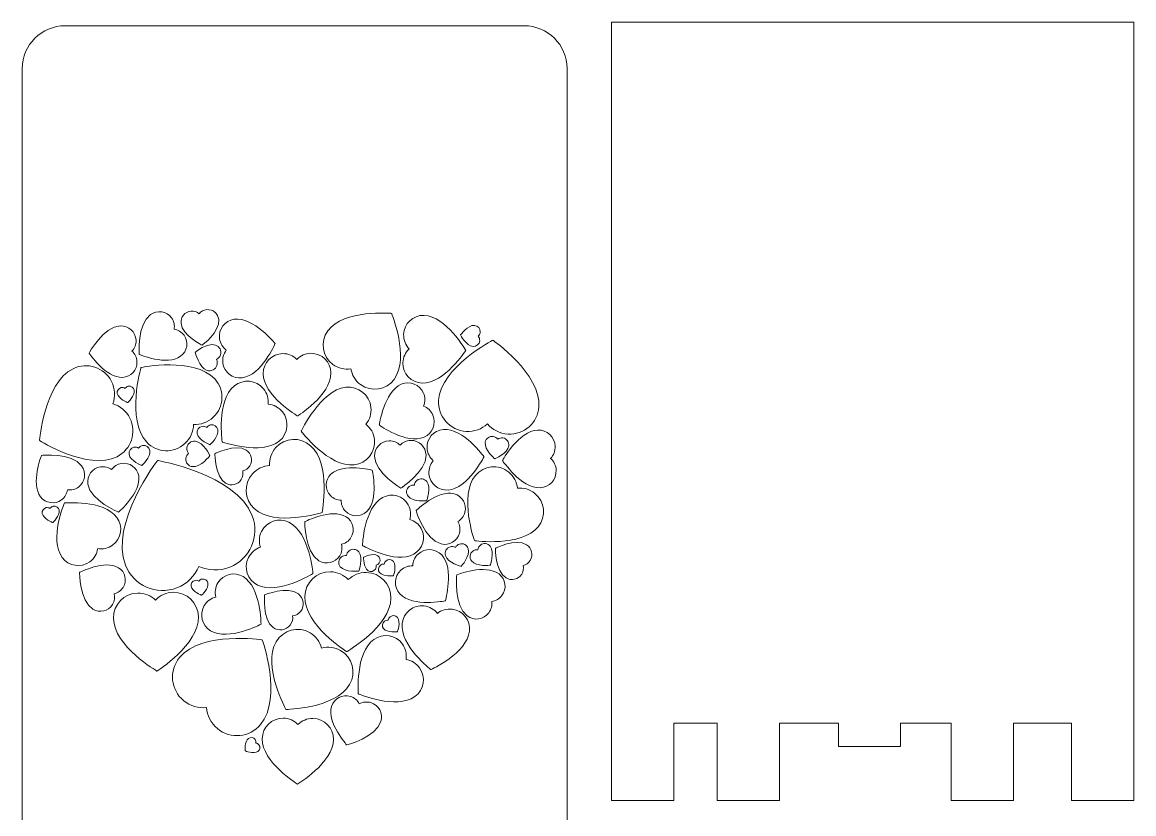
# Model space of a CAD drawing. Header units: millimetres. Extents: x -101 to 2080, y -114 to 2148.
# Drawn here: x -101 to 41.8, y 44.5 to 146.2 of the extents above; entities that cross this region are included whole.
import ezdxf

# ---------------------------------------------------------------- set-up
doc = ezdxf.new("R2010")
doc.units = ezdxf.units.MM
doc.header["$MEASUREMENT"] = 0
doc.layers.add('Layer 1', color=7, linetype='Continuous')

msp = doc.modelspace()

# ---------------------------------------------------------------- linework, layer by layer
at = {"layer": 'Layer 1', "color": 1, "lineweight": 9}
for points, knots in [([(-99.8172, -22.2312), (-100.5785, -21.2872), (-101.0355, -20.0888), (-101.0355, -18.7889), (-101.0355, -18.7889), (-101.0355, -18.7889), (-101.0355, 140.2109), (-101.0355, 140.2109), (-101.0355, 140.2109), (-101.0355, 143.236), (-98.5605, 145.711), (-95.5356, 145.711), (-95.5356, 145.711), (-95.5356, 145.711), (-36.5355, 145.711), (-36.5355, 145.711), (-36.5355, 145.711), (-33.5105, 145.711), (-31.0355, 143.236), (-31.0355, 140.2109), (-31.0355, 140.2109), (-31.0355, 140.2109), (-31.0355, -18.7889), (-31.0355, -18.7889), (-31.0355, -18.7889), (-31.0355, -20.2596), (-31.6206, -21.6002), (-32.5693, -22.5897)], [0, 0, 0, 0, 0.125, 0.125, 0.125, 0.125, 0.25, 0.25, 0.25, 0.25, 0.375, 0.375, 0.375, 0.375, 0.5, 0.5, 0.5, 0.5, 0.625, 0.625, 0.625, 0.625, 0.75, 0.75, 0.75, 0.75, 1, 1, 1, 1]), ([(-17.3212, 46.1619), (-17.3212, 46.1619), (-25.3213, 46.1619), (-25.3213, 46.1619), (-25.3213, 46.1619), (-25.3213, 46.1619), (-25.3213, 146.1619), (-25.3213, 146.1619), (-25.3213, 146.1619), (-25.3213, 146.1619), (41.7887, 146.1619), (41.7887, 146.1619), (41.7887, 146.1619), (41.7887, 146.1619), (41.7887, 46.1619), (41.7887, 46.1619), (41.7887, 46.1619), (41.7887, 46.1619), (33.7868, 46.1619), (33.7868, 46.1619)], [0, 0, 0, 0, 0.16666667, 0.16666667, 0.16666667, 0.16666667, 0.33333333, 0.33333333, 0.33333333, 0.33333333, 0.5, 0.5, 0.5, 0.5, 0.66666667, 0.66666667, 0.66666667, 0.66666667, 1, 1, 1, 1]), ([(-80.6793, 103.2492), (-79.8152, 103.8722), (-79.6195, 105.0781), (-80.2427, 105.9423), (-80.2427, 105.9423), (-80.5579, 106.3797), (-81.0222, 106.645), (-81.5162, 106.7206), (-81.5162, 106.7206), (-81.4317, 107.2131), (-81.5363, 107.7375), (-81.8517, 108.1747), (-81.8517, 108.1747), (-82.475, 109.0391), (-83.6807, 109.2348), (-84.5452, 108.6116), (-84.5452, 108.6116), (-86.3128, 107.3374), (-85.9957, 103.4917), (-85.9957, 103.4917), (-85.9957, 103.4917), (-85.9957, 103.4917), (-82.447, 101.9749), (-80.6793, 103.2492)], [0, 0, 0, 0, 0.14285714, 0.14285714, 0.14285714, 0.14285714, 0.28571429, 0.28571429, 0.28571429, 0.28571429, 0.42857143, 0.42857143, 0.42857143, 0.42857143, 0.57142857, 0.57142857, 0.57142857, 0.57142857, 0.71428571, 0.71428571, 0.71428571, 0.71428571, 1, 1, 1, 1]), ([(-75.7855, 107.9567), (-75.86, 108.7384), (-76.5548, 109.3111), (-77.336, 109.2357), (-77.336, 109.2357), (-77.7311, 109.1984), (-78.0729, 109.0013), (-78.3044, 108.7155), (-78.3044, 108.7155), (-78.5861, 108.953), (-78.9588, 109.081), (-79.3542, 109.0435), (-79.3542, 109.0435), (-80.1357, 108.9675), (-80.7088, 108.2733), (-80.6338, 107.4921), (-80.6338, 107.4921), (-80.4806, 105.8939), (-77.9165, 104.6657), (-77.9165, 104.6657), (-77.9165, 104.6657), (-77.9165, 104.6657), (-75.6324, 106.3593), (-75.7855, 107.9567)], [0, 0, 0, 0, 0.14285714, 0.14285714, 0.14285714, 0.14285714, 0.28571429, 0.28571429, 0.28571429, 0.28571429, 0.42857143, 0.42857143, 0.42857143, 0.42857143, 0.57142857, 0.57142857, 0.57142857, 0.57142857, 0.71428571, 0.71428571, 0.71428571, 0.71428571, 1, 1, 1, 1]), ([(-61.7819, 106.5043), (-62.7861, 105.1312), (-62.4875, 103.2034), (-61.114, 102.199), (-61.114, 102.199), (-60.4194, 101.6907), (-59.5827, 101.5172), (-58.7954, 101.646), (-58.7954, 101.646), (-58.6808, 100.8569), (-58.2627, 100.1114), (-57.5679, 99.6036), (-57.5679, 99.6036), (-56.1942, 98.5986), (-54.2661, 98.8976), (-53.2609, 100.2713), (-53.2609, 100.2713), (-51.2065, 103.0795), (-53.5885, 108.7631), (-53.5885, 108.7631), (-53.5885, 108.7631), (-53.5885, 108.7631), (-59.7273, 109.3128), (-61.7819, 106.5043)], [0, 0, 0, 0, 0.14285714, 0.14285714, 0.14285714, 0.14285714, 0.28571429, 0.28571429, 0.28571429, 0.28571429, 0.42857143, 0.42857143, 0.42857143, 0.42857143, 0.57142857, 0.57142857, 0.57142857, 0.57142857, 0.71428571, 0.71428571, 0.71428571, 0.71428571, 1, 1, 1, 1]), ([(-88.1334, 100.5407), (-87.0691, 100.5885), (-86.2445, 101.49), (-86.2927, 102.5545), (-86.2927, 102.5545), (-86.3167, 103.093), (-86.5599, 103.5695), (-86.9316, 103.9033), (-86.9316, 103.9033), (-86.5911, 104.2689), (-86.3913, 104.7651), (-86.4157, 105.3035), (-86.4157, 105.3035), (-86.4634, 106.3682), (-87.3649, 107.1924), (-88.4297, 107.1448), (-88.4297, 107.1448), (-90.6064, 107.0471), (-92.4482, 103.6561), (-92.4482, 103.6561), (-92.4482, 103.6561), (-92.4482, 103.6561), (-90.3102, 100.4431), (-88.1334, 100.5407)], [0, 0, 0, 0, 0.14285714, 0.14285714, 0.14285714, 0.14285714, 0.28571429, 0.28571429, 0.28571429, 0.28571429, 0.42857143, 0.42857143, 0.42857143, 0.42857143, 0.57142857, 0.57142857, 0.57142857, 0.57142857, 0.71428571, 0.71428571, 0.71428571, 0.71428571, 1, 1, 1, 1]), ([(-73.7894, 107.9945), (-75.0003, 107.8298), (-75.8486, 106.7148), (-75.6839, 105.5037), (-75.6839, 105.5037), (-75.6007, 104.8911), (-75.2737, 104.3719), (-74.8145, 104.029), (-74.8145, 104.029), (-75.1656, 103.576), (-75.3425, 102.9885), (-75.2592, 102.3759), (-75.2592, 102.3759), (-75.0944, 101.1646), (-73.9791, 100.3164), (-72.768, 100.4808), (-72.768, 100.4808), (-70.2915, 100.8177), (-68.5383, 104.8818), (-68.5383, 104.8818), (-68.5383, 104.8818), (-68.5383, 104.8818), (-71.3126, 108.3312), (-73.7894, 107.9945)], [0, 0, 0, 0, 0.14285714, 0.14285714, 0.14285714, 0.14285714, 0.28571429, 0.28571429, 0.28571429, 0.28571429, 0.42857143, 0.42857143, 0.42857143, 0.42857143, 0.57142857, 0.57142857, 0.57142857, 0.57142857, 0.71428571, 0.71428571, 0.71428571, 0.71428571, 1, 1, 1, 1]), ([(-49.4234, 108.5036), (-50.8252, 108.5406), (-51.9924, 107.4341), (-52.0293, 106.0318), (-52.0293, 106.0318), (-52.0481, 105.3225), (-51.7733, 104.6739), (-51.3169, 104.2007), (-51.3169, 104.2007), (-51.798, 103.7526), (-52.1074, 103.1195), (-52.126, 102.4103), (-52.126, 102.4103), (-52.1631, 101.0078), (-51.056, 99.8407), (-49.6537, 99.8036), (-49.6537, 99.8036), (-46.786, 99.7274), (-44.0496, 104.0075), (-44.0496, 104.0075), (-44.0496, 104.0075), (-44.0496, 104.0075), (-46.5555, 108.4276), (-49.4234, 108.5036)], [0, 0, 0, 0, 0.14285714, 0.14285714, 0.14285714, 0.14285714, 0.28571429, 0.28571429, 0.28571429, 0.28571429, 0.42857143, 0.42857143, 0.42857143, 0.42857143, 0.57142857, 0.57142857, 0.57142857, 0.57142857, 0.71428571, 0.71428571, 0.71428571, 0.71428571, 1, 1, 1, 1]), ([(-43.1042, 104.5049), (-42.6672, 104.4737), (-42.2878, 104.8031), (-42.2571, 105.24), (-42.2571, 105.24), (-42.2412, 105.4613), (-42.3181, 105.6674), (-42.4541, 105.8213), (-42.4541, 105.8213), (-42.2973, 105.9545), (-42.1925, 106.1478), (-42.1765, 106.3689), (-42.1765, 106.3689), (-42.1459, 106.806), (-42.4752, 107.1856), (-42.9124, 107.2165), (-42.9124, 107.2165), (-43.8062, 107.2799), (-44.7191, 105.982), (-44.7191, 105.982), (-44.7191, 105.982), (-44.7191, 105.982), (-43.9982, 104.5681), (-43.1042, 104.5049)], [0, 0, 0, 0, 0.14285714, 0.14285714, 0.14285714, 0.14285714, 0.28571429, 0.28571429, 0.28571429, 0.28571429, 0.42857143, 0.42857143, 0.42857143, 0.42857143, 0.57142857, 0.57142857, 0.57142857, 0.57142857, 0.71428571, 0.71428571, 0.71428571, 0.71428571, 1, 1, 1, 1]), ([(-77.2852, 101.44), (-76.7611, 101.2656), (-76.1946, 101.5486), (-76.0201, 102.0729), (-76.0201, 102.0729), (-75.9318, 102.3382), (-75.961, 102.6142), (-76.0787, 102.8446), (-76.0787, 102.8446), (-75.8457, 102.9581), (-75.6572, 103.1616), (-75.5688, 103.4265), (-75.5688, 103.4265), (-75.3942, 103.9509), (-75.6777, 104.5177), (-76.2019, 104.6923), (-76.2019, 104.6923), (-77.274, 105.0497), (-78.7955, 103.75), (-78.7955, 103.75), (-78.7955, 103.75), (-78.7955, 103.75), (-78.3573, 101.7969), (-77.2852, 101.44)], [0, 0, 0, 0, 0.14285714, 0.14285714, 0.14285714, 0.14285714, 0.28571429, 0.28571429, 0.28571429, 0.28571429, 0.42857143, 0.42857143, 0.42857143, 0.42857143, 0.57142857, 0.57142857, 0.57142857, 0.57142857, 0.71428571, 0.71428571, 0.71428571, 0.71428571, 1, 1, 1, 1]), ([(-47.5291, 97.6007), (-47.6628, 95.5247), (-46.0879, 93.7329), (-44.0115, 93.5997), (-44.0115, 93.5997), (-42.9609, 93.5318), (-41.9845, 93.9027), (-41.2575, 94.5532), (-41.2575, 94.5532), (-40.6201, 93.8145), (-39.6993, 93.3212), (-38.6491, 93.2539), (-38.6491, 93.2539), (-36.5722, 93.1203), (-34.7807, 94.6951), (-34.6471, 96.7719), (-34.6471, 96.7719), (-34.3738, 101.0179), (-40.5644, 105.3136), (-40.5644, 105.3136), (-40.5644, 105.3136), (-40.5644, 105.3136), (-47.2561, 101.8472), (-47.5291, 97.6007)], [0, 0, 0, 0, 0.14285714, 0.14285714, 0.14285714, 0.14285714, 0.28571429, 0.28571429, 0.28571429, 0.28571429, 0.42857143, 0.42857143, 0.42857143, 0.42857143, 0.57142857, 0.57142857, 0.57142857, 0.57142857, 0.71428571, 0.71428571, 0.71428571, 0.71428571, 1, 1, 1, 1]), ([(-85.0458, 92.2265), (-83.7399, 90.8159), (-81.5376, 90.7308), (-80.1264, 92.0372), (-80.1264, 92.0372), (-79.4122, 92.6974), (-79.0394, 93.5881), (-79.012, 94.4886), (-79.012, 94.4886), (-78.112, 94.4453), (-77.1948, 94.7485), (-76.4813, 95.4091), (-76.4813, 95.4091), (-75.0699, 96.7151), (-74.9852, 98.918), (-76.2914, 100.3294), (-76.2914, 100.3294), (-78.9615, 103.2149), (-85.7794, 101.802), (-85.7794, 101.802), (-85.7794, 101.802), (-85.7794, 101.802), (-87.7164, 95.113), (-85.0458, 92.2265)], [0, 0, 0, 0, 0.14285714, 0.14285714, 0.14285714, 0.14285714, 0.28571429, 0.28571429, 0.28571429, 0.28571429, 0.42857143, 0.42857143, 0.42857143, 0.42857143, 0.57142857, 0.57142857, 0.57142857, 0.57142857, 0.71428571, 0.71428571, 0.71428571, 0.71428571, 1, 1, 1, 1]), ([(-61.3704, 101.1172), (-61.3861, 102.5196), (-62.5353, 103.6444), (-63.938, 103.6288), (-63.938, 103.6288), (-64.6477, 103.621), (-65.2856, 103.3223), (-65.7414, 102.8483), (-65.7414, 102.8483), (-66.2069, 103.3124), (-66.8511, 103.5979), (-67.5607, 103.5899), (-67.5607, 103.5899), (-68.9636, 103.5746), (-70.0884, 102.4248), (-70.0731, 101.0217), (-70.0731, 101.0217), (-70.042, 98.1534), (-65.6623, 95.5791), (-65.6623, 95.5791), (-65.6623, 95.5791), (-65.6623, 95.5791), (-61.3391, 98.2484), (-61.3704, 101.1172)], [0, 0, 0, 0, 0.14285714, 0.14285714, 0.14285714, 0.14285714, 0.28571429, 0.28571429, 0.28571429, 0.28571429, 0.42857143, 0.42857143, 0.42857143, 0.42857143, 0.57142857, 0.57142857, 0.57142857, 0.57142857, 0.71428571, 0.71428571, 0.71428571, 0.71428571, 1, 1, 1, 1]), ([(-88.8574, 90.3492), (-87.0355, 91.2604), (-86.297, 93.476), (-87.2083, 95.298), (-87.2083, 95.298), (-87.6692, 96.2196), (-88.4647, 96.8625), (-89.3733, 97.1565), (-89.3733, 97.1565), (-89.0634, 98.0599), (-89.1005, 99.0817), (-89.5617, 100.0033), (-89.5617, 100.0033), (-90.4725, 101.8254), (-92.6883, 102.5638), (-94.5107, 101.6524), (-94.5107, 101.6524), (-98.2362, 99.7894), (-98.8153, 92.4347), (-98.8153, 92.4347), (-98.8153, 92.4347), (-98.8153, 92.4347), (-92.5832, 88.4857), (-88.8574, 90.3492)], [0, 0, 0, 0, 0.14285714, 0.14285714, 0.14285714, 0.14285714, 0.28571429, 0.28571429, 0.28571429, 0.28571429, 0.42857143, 0.42857143, 0.42857143, 0.42857143, 0.57142857, 0.57142857, 0.57142857, 0.57142857, 0.71428571, 0.71428571, 0.71428571, 0.71428571, 1, 1, 1, 1]), ([(-67.9889, 92.3645), (-66.8484, 93.2966), (-66.6794, 94.9772), (-67.6118, 96.1177), (-67.6118, 96.1177), (-68.0832, 96.6949), (-68.7465, 97.0221), (-69.4343, 97.0853), (-69.4343, 97.0853), (-69.3589, 97.7718), (-69.5472, 98.4872), (-70.0189, 99.0639), (-70.0189, 99.0639), (-70.9513, 100.2048), (-72.6318, 100.3738), (-73.7728, 99.4416), (-73.7728, 99.4416), (-76.1055, 97.5353), (-75.3461, 92.2545), (-75.3461, 92.2545), (-75.3461, 92.2545), (-75.3461, 92.2545), (-70.3219, 90.458), (-67.9889, 92.3645)], [0, 0, 0, 0, 0.14285714, 0.14285714, 0.14285714, 0.14285714, 0.28571429, 0.28571429, 0.28571429, 0.28571429, 0.42857143, 0.42857143, 0.42857143, 0.42857143, 0.57142857, 0.57142857, 0.57142857, 0.57142857, 0.71428571, 0.71428571, 0.71428571, 0.71428571, 1, 1, 1, 1]), ([(-49.3996, 92.8582), (-48.304, 93.33), (-47.7979, 94.6011), (-48.2701, 95.6971), (-48.2701, 95.6971), (-48.5088, 96.2517), (-48.9519, 96.6541), (-49.4737, 96.8564), (-49.4737, 96.8564), (-49.2621, 97.3744), (-49.2494, 97.9733), (-49.4882, 98.5275), (-49.4882, 98.5275), (-49.96, 99.6238), (-51.2312, 100.1296), (-52.3275, 99.658), (-52.3275, 99.658), (-54.5683, 98.693), (-55.1538, 94.4116), (-55.1538, 94.4116), (-55.1538, 94.4116), (-55.1538, 94.4116), (-51.6412, 91.8933), (-49.3996, 92.8582)], [0, 0, 0, 0, 0.14285714, 0.14285714, 0.14285714, 0.14285714, 0.28571429, 0.28571429, 0.28571429, 0.28571429, 0.42857143, 0.42857143, 0.42857143, 0.42857143, 0.57142857, 0.57142857, 0.57142857, 0.57142857, 0.71428571, 0.71428571, 0.71428571, 0.71428571, 1, 1, 1, 1]), ([(-86.6605, 98.8802), (-86.7269, 99.2288), (-87.0635, 99.4576), (-87.4124, 99.391), (-87.4124, 99.391), (-87.5888, 99.3574), (-87.7343, 99.2545), (-87.8266, 99.1162), (-87.8266, 99.1162), (-87.9633, 99.2112), (-88.1366, 99.2532), (-88.3129, 99.2197), (-88.3129, 99.2197), (-88.6617, 99.153), (-88.8907, 98.8163), (-88.8242, 98.4675), (-88.8242, 98.4675), (-88.6883, 97.7543), (-87.4822, 97.3088), (-87.4822, 97.3088), (-87.4822, 97.3088), (-87.4822, 97.3088), (-86.5244, 98.167), (-86.6605, 98.8802)], [0, 0, 0, 0, 0.14285714, 0.14285714, 0.14285714, 0.14285714, 0.28571429, 0.28571429, 0.28571429, 0.28571429, 0.42857143, 0.42857143, 0.42857143, 0.42857143, 0.57142857, 0.57142857, 0.57142857, 0.57142857, 0.71428571, 0.71428571, 0.71428571, 0.71428571, 1, 1, 1, 1]), ([(-58.3652, 89.3142), (-56.7617, 89.4885), (-55.603, 90.9297), (-55.7772, 92.5333), (-55.7772, 92.5333), (-55.8653, 93.3445), (-56.2785, 94.041), (-56.8719, 94.5094), (-56.8719, 94.5094), (-56.3928, 95.0947), (-56.1381, 95.8636), (-56.227, 96.6748), (-56.227, 96.6748), (-56.4009, 98.2784), (-57.8427, 99.4379), (-59.4461, 99.2632), (-59.4461, 99.2632), (-62.7257, 98.9073), (-65.1829, 93.6075), (-65.1829, 93.6075), (-65.1829, 93.6075), (-65.1829, 93.6075), (-61.6449, 88.9583), (-58.3652, 89.3142)], [0, 0, 0, 0, 0.14285714, 0.14285714, 0.14285714, 0.14285714, 0.28571429, 0.28571429, 0.28571429, 0.28571429, 0.42857143, 0.42857143, 0.42857143, 0.42857143, 0.57142857, 0.57142857, 0.57142857, 0.57142857, 0.71428571, 0.71428571, 0.71428571, 0.71428571, 1, 1, 1, 1]), ([(-75.9019, 93.8231), (-75.9834, 94.2518), (-76.3977, 94.5334), (-76.8265, 94.4514), (-76.8265, 94.4514), (-77.0435, 94.4102), (-77.2226, 94.2835), (-77.3361, 94.1133), (-77.3361, 94.1133), (-77.5043, 94.2301), (-77.7174, 94.282), (-77.9344, 94.2408), (-77.9344, 94.2408), (-78.3633, 94.1586), (-78.645, 93.7446), (-78.563, 93.3155), (-78.563, 93.3155), (-78.396, 92.4384), (-76.9126, 91.8901), (-76.9126, 91.8901), (-76.9126, 91.8901), (-76.9126, 91.8901), (-75.7346, 92.9458), (-75.9019, 93.8231)], [0, 0, 0, 0, 0.14285714, 0.14285714, 0.14285714, 0.14285714, 0.28571429, 0.28571429, 0.28571429, 0.28571429, 0.42857143, 0.42857143, 0.42857143, 0.42857143, 0.57142857, 0.57142857, 0.57142857, 0.57142857, 0.71428571, 0.71428571, 0.71428571, 0.71428571, 1, 1, 1, 1]), ([(-63.9855, 91.7601), (-65.288, 92.9248), (-67.2879, 92.8132), (-68.4529, 91.5103), (-68.4529, 91.5103), (-69.0425, 90.8516), (-69.3036, 90.0139), (-69.2512, 89.1968), (-69.2512, 89.1968), (-70.0693, 89.1591), (-70.8732, 88.8059), (-71.4622, 88.1474), (-71.4622, 88.1474), (-72.6275, 86.8446), (-72.5155, 84.8441), (-71.2128, 83.6791), (-71.2128, 83.6791), (-68.5498, 81.2967), (-62.5017, 83.1593), (-62.5017, 83.1593), (-62.5017, 83.1593), (-62.5017, 83.1593), (-61.3218, 89.3772), (-63.9855, 91.7601)], [0, 0, 0, 0, 0.14285714, 0.14285714, 0.14285714, 0.14285714, 0.28571429, 0.28571429, 0.28571429, 0.28571429, 0.42857143, 0.42857143, 0.42857143, 0.42857143, 0.57142857, 0.57142857, 0.57142857, 0.57142857, 0.71428571, 0.71428571, 0.71428571, 0.71428571, 1, 1, 1, 1]), ([(-46.9145, 93.8482), (-48.1698, 93.7533), (-49.1108, 92.6588), (-49.016, 91.403), (-49.016, 91.403), (-48.9683, 90.7678), (-48.6639, 90.214), (-48.2134, 89.8331), (-48.2134, 89.8331), (-48.6022, 89.3892), (-48.8202, 88.7956), (-48.7724, 88.1607), (-48.7724, 88.1607), (-48.6778, 86.9048), (-47.5832, 85.9638), (-46.3274, 86.0584), (-46.3274, 86.0584), (-43.7601, 86.2518), (-41.7067, 90.3227), (-41.7067, 90.3227), (-41.7067, 90.3227), (-41.7067, 90.3227), (-44.3467, 94.041), (-46.9145, 93.8482)], [0, 0, 0, 0, 0.14285714, 0.14285714, 0.14285714, 0.14285714, 0.28571429, 0.28571429, 0.28571429, 0.28571429, 0.42857143, 0.42857143, 0.42857143, 0.42857143, 0.57142857, 0.57142857, 0.57142857, 0.57142857, 0.71428571, 0.71428571, 0.71428571, 0.71428571, 1, 1, 1, 1]), ([(-38.5194, 91.7403), (-38.444, 92.2264), (-38.7774, 92.681), (-39.2631, 92.7559), (-39.2631, 92.7559), (-39.5085, 92.7943), (-39.7469, 92.7275), (-39.9312, 92.5898), (-39.9312, 92.5898), (-40.0656, 92.7771), (-40.2719, 92.9123), (-40.5179, 92.9506), (-40.5179, 92.9506), (-41.0039, 93.0251), (-41.459, 92.6921), (-41.5341, 92.2063), (-41.5341, 92.2063), (-41.6878, 91.2126), (-40.3207, 90.0717), (-40.3207, 90.0717), (-40.3207, 90.0717), (-40.3207, 90.0717), (-38.6731, 90.7471), (-38.5194, 91.7403)], [0, 0, 0, 0, 0.14285714, 0.14285714, 0.14285714, 0.14285714, 0.28571429, 0.28571429, 0.28571429, 0.28571429, 0.42857143, 0.42857143, 0.42857143, 0.42857143, 0.57142857, 0.57142857, 0.57142857, 0.57142857, 0.71428571, 0.71428571, 0.71428571, 0.71428571, 1, 1, 1, 1]), ([(-34.4959, 86.3528), (-33.3021, 86.4027), (-32.3742, 87.4114), (-32.4247, 88.6057), (-32.4247, 88.6057), (-32.4495, 89.2097), (-32.7206, 89.7452), (-33.1363, 90.1207), (-33.1363, 90.1207), (-32.7533, 90.5299), (-32.5272, 91.0856), (-32.5531, 91.6899), (-32.5531, 91.6899), (-32.6026, 92.8842), (-33.6114, 93.8122), (-34.8059, 93.7623), (-34.8059, 93.7623), (-37.2478, 93.6602), (-39.3256, 89.8625), (-39.3256, 89.8625), (-39.3256, 89.8625), (-39.3256, 89.8625), (-36.9386, 86.2509), (-34.4959, 86.3528)], [0, 0, 0, 0, 0.14285714, 0.14285714, 0.14285714, 0.14285714, 0.28571429, 0.28571429, 0.28571429, 0.28571429, 0.42857143, 0.42857143, 0.42857143, 0.42857143, 0.57142857, 0.57142857, 0.57142857, 0.57142857, 0.71428571, 0.71428571, 0.71428571, 0.71428571, 1, 1, 1, 1]), ([(-84.6487, 91.1546), (-84.7304, 91.5833), (-85.1445, 91.8649), (-85.5735, 91.7829), (-85.5735, 91.7829), (-85.7904, 91.7417), (-85.9695, 91.615), (-86.0832, 91.4449), (-86.0832, 91.4449), (-86.2512, 91.5618), (-86.4643, 91.6135), (-86.6813, 91.5723), (-86.6813, 91.5723), (-87.1104, 91.4903), (-87.3918, 91.0761), (-87.3099, 90.647), (-87.3099, 90.647), (-87.1428, 89.7699), (-85.6595, 89.2217), (-85.6595, 89.2217), (-85.6595, 89.2217), (-85.6595, 89.2217), (-84.4814, 90.2773), (-84.6487, 91.1546)], [0, 0, 0, 0, 0.14285714, 0.14285714, 0.14285714, 0.14285714, 0.28571429, 0.28571429, 0.28571429, 0.28571429, 0.42857143, 0.42857143, 0.42857143, 0.42857143, 0.57142857, 0.57142857, 0.57142857, 0.57142857, 0.71428571, 0.71428571, 0.71428571, 0.71428571, 1, 1, 1, 1]), ([(-78.8147, 92.3471), (-79.3434, 92.4028), (-79.817, 92.019), (-79.8723, 91.4901), (-79.8723, 91.4901), (-79.9005, 91.2225), (-79.8158, 90.9691), (-79.6572, 90.7771), (-79.6572, 90.7771), (-79.8527, 90.6218), (-79.9877, 90.3917), (-80.0159, 90.1243), (-80.0159, 90.1243), (-80.071, 89.5954), (-79.6874, 89.1215), (-79.1582, 89.0662), (-79.1582, 89.0662), (-78.0768, 88.9527), (-76.9166, 90.4896), (-76.9166, 90.4896), (-76.9166, 90.4896), (-76.9166, 90.4896), (-77.7332, 92.2338), (-78.8147, 92.3471)], [0, 0, 0, 0, 0.14285714, 0.14285714, 0.14285714, 0.14285714, 0.28571429, 0.28571429, 0.28571429, 0.28571429, 0.42857143, 0.42857143, 0.42857143, 0.42857143, 0.57142857, 0.57142857, 0.57142857, 0.57142857, 0.71428571, 0.71428571, 0.71428571, 0.71428571, 1, 1, 1, 1]), ([(-74.8997, 86.9349), (-74.2129, 86.51), (-73.3114, 86.7225), (-72.8867, 87.4098), (-72.8867, 87.4098), (-72.6717, 87.7573), (-72.6205, 88.1593), (-72.7108, 88.5273), (-72.7108, 88.5273), (-72.3411, 88.6108), (-72.0038, 88.8361), (-71.7894, 89.1836), (-71.7894, 89.1836), (-71.3643, 89.8708), (-71.5769, 90.7721), (-72.2639, 91.1974), (-72.2639, 91.1974), (-73.6687, 92.0658), (-76.2706, 90.7292), (-76.2706, 90.7292), (-76.2706, 90.7292), (-76.2706, 90.7292), (-76.3046, 87.8039), (-74.8997, 86.9349)], [0, 0, 0, 0, 0.14285714, 0.14285714, 0.14285714, 0.14285714, 0.28571429, 0.28571429, 0.28571429, 0.28571429, 0.42857143, 0.42857143, 0.42857143, 0.42857143, 0.57142857, 0.57142857, 0.57142857, 0.57142857, 0.71428571, 0.71428571, 0.71428571, 0.71428571, 1, 1, 1, 1]), ([(-49.1534, 90.5512), (-49.1746, 91.6164), (-50.0555, 92.4628), (-51.1211, 92.4412), (-51.1211, 92.4412), (-51.6599, 92.4308), (-52.1421, 92.1993), (-52.485, 91.8359), (-52.485, 91.8359), (-52.8421, 92.1854), (-53.3333, 92.3975), (-53.8722, 92.3866), (-53.8722, 92.3866), (-54.9377, 92.3652), (-55.7839, 91.4844), (-55.7628, 90.4187), (-55.7628, 90.4187), (-55.7191, 88.2404), (-52.3748, 86.3151), (-52.3748, 86.3151), (-52.3748, 86.3151), (-52.3748, 86.3151), (-49.1099, 88.3726), (-49.1534, 90.5512)], [0, 0, 0, 0, 0.14285714, 0.14285714, 0.14285714, 0.14285714, 0.28571429, 0.28571429, 0.28571429, 0.28571429, 0.42857143, 0.42857143, 0.42857143, 0.42857143, 0.57142857, 0.57142857, 0.57142857, 0.57142857, 0.71428571, 0.71428571, 0.71428571, 0.71428571, 1, 1, 1, 1]), ([(-98.68, 85.1915), (-98.0392, 84.3403), (-96.8294, 84.1697), (-95.9784, 84.8108), (-95.9784, 84.8108), (-95.5475, 85.1348), (-95.2921, 85.6047), (-95.2267, 86.0999), (-95.2267, 86.0999), (-94.7325, 86.0259), (-94.2104, 86.1413), (-93.7797, 86.4656), (-93.7797, 86.4656), (-92.9283, 87.1067), (-92.7579, 88.3164), (-93.3988, 89.1676), (-93.3988, 89.1676), (-94.7095, 90.9083), (-98.5477, 90.5118), (-98.5477, 90.5118), (-98.5477, 90.5118), (-98.5477, 90.5118), (-99.9906, 86.9322), (-98.68, 85.1915)], [0, 0, 0, 0, 0.14285714, 0.14285714, 0.14285714, 0.14285714, 0.28571429, 0.28571429, 0.28571429, 0.28571429, 0.42857143, 0.42857143, 0.42857143, 0.42857143, 0.57142857, 0.57142857, 0.57142857, 0.57142857, 0.71428571, 0.71428571, 0.71428571, 0.71428571, 1, 1, 1, 1]), ([(-86.0705, 87.8817), (-86.2402, 88.9334), (-87.2309, 89.6486), (-88.2826, 89.4786), (-88.2826, 89.4786), (-88.8148, 89.3927), (-89.2601, 89.0965), (-89.549, 88.6886), (-89.549, 88.6886), (-89.9514, 88.9849), (-90.4672, 89.1263), (-90.9993, 89.0402), (-90.9993, 89.0402), (-92.0515, 88.8704), (-92.7663, 87.8798), (-92.5966, 86.8278), (-92.5966, 86.8278), (-92.2493, 84.6767), (-88.669, 83.2373), (-88.669, 83.2373), (-88.669, 83.2373), (-88.669, 83.2373), (-85.7232, 85.7304), (-86.0705, 87.8817)], [0, 0, 0, 0, 0.14285714, 0.14285714, 0.14285714, 0.14285714, 0.28571429, 0.28571429, 0.28571429, 0.28571429, 0.42857143, 0.42857143, 0.42857143, 0.42857143, 0.57142857, 0.57142857, 0.57142857, 0.57142857, 0.71428571, 0.71428571, 0.71428571, 0.71428571, 1, 1, 1, 1]), ([(-87.7706, 76.397), (-86.7431, 73.7725), (-83.7833, 72.4773), (-81.1579, 73.5049), (-81.1579, 73.5049), (-79.8298, 74.024), (-78.8443, 75.0397), (-78.325, 76.2543), (-78.325, 76.2543), (-77.1195, 75.7131), (-75.7056, 75.6361), (-74.3786, 76.1557), (-74.3786, 76.1557), (-71.7528, 77.1829), (-70.4578, 80.1438), (-71.485, 82.7694), (-71.485, 82.7694), (-73.5844, 88.1368), (-83.646, 89.8581), (-83.646, 89.8581), (-83.646, 89.8581), (-83.646, 89.8581), (-89.8703, 81.766), (-87.7706, 76.397)], [0, 0, 0, 0, 0.14285714, 0.14285714, 0.14285714, 0.14285714, 0.28571429, 0.28571429, 0.28571429, 0.28571429, 0.42857143, 0.42857143, 0.42857143, 0.42857143, 0.57142857, 0.57142857, 0.57142857, 0.57142857, 0.71428571, 0.71428571, 0.71428571, 0.71428571, 1, 1, 1, 1]), ([(-61.3802, 88.0868), (-62.1514, 87.3452), (-62.1749, 86.1186), (-61.4328, 85.3477), (-61.4328, 85.3477), (-61.058, 84.9574), (-60.5586, 84.7596), (-60.057, 84.7542), (-60.057, 84.7542), (-60.0717, 84.2528), (-59.8932, 83.7459), (-59.5177, 83.3561), (-59.5177, 83.3561), (-58.7757, 82.585), (-57.5495, 82.5612), (-56.7781, 83.3031), (-56.7781, 83.3031), (-55.2014, 84.8203), (-56.0609, 88.5986), (-56.0609, 88.5986), (-56.0609, 88.5986), (-56.0609, 88.5986), (-59.8036, 89.604), (-61.3802, 88.0868)], [0, 0, 0, 0, 0.14285714, 0.14285714, 0.14285714, 0.14285714, 0.28571429, 0.28571429, 0.28571429, 0.28571429, 0.42857143, 0.42857143, 0.42857143, 0.42857143, 0.57142857, 0.57142857, 0.57142857, 0.57142857, 0.71428571, 0.71428571, 0.71428571, 0.71428571, 1, 1, 1, 1]), ([(-34.7297, 81.3576), (-33.6681, 82.6582), (-33.8617, 84.5735), (-35.1627, 85.6352), (-35.1627, 85.6352), (-35.8205, 86.1723), (-36.6354, 86.387), (-37.4182, 86.3007), (-37.4182, 86.3007), (-37.4903, 87.0848), (-37.8635, 87.8408), (-38.5215, 88.3777), (-38.5215, 88.3777), (-39.8224, 89.4395), (-41.7377, 89.246), (-42.7997, 87.945), (-42.7997, 87.945), (-44.9711, 85.2851), (-42.9212, 79.5604), (-42.9212, 79.5604), (-42.9212, 79.5604), (-42.9212, 79.5604), (-36.9011, 78.6973), (-34.7297, 81.3576)], [0, 0, 0, 0, 0.14285714, 0.14285714, 0.14285714, 0.14285714, 0.28571429, 0.28571429, 0.28571429, 0.28571429, 0.42857143, 0.42857143, 0.42857143, 0.42857143, 0.57142857, 0.57142857, 0.57142857, 0.57142857, 0.71428571, 0.71428571, 0.71428571, 0.71428571, 1, 1, 1, 1]), ([(-49.0642, 87.1568), (-49.3697, 87.5421), (-49.9299, 87.6063), (-50.3149, 87.3006), (-50.3149, 87.3006), (-50.5097, 87.1465), (-50.6226, 86.9265), (-50.6468, 86.6973), (-50.6468, 86.6973), (-50.8755, 86.7261), (-51.1147, 86.6665), (-51.31, 86.5121), (-51.31, 86.5121), (-51.6948, 86.2059), (-51.7595, 85.6457), (-51.4537, 85.2607), (-51.4537, 85.2607), (-50.8289, 84.4729), (-49.063, 84.7013), (-49.063, 84.7013), (-49.063, 84.7013), (-49.063, 84.7013), (-48.4398, 86.3693), (-49.0642, 87.1568)], [0, 0, 0, 0, 0.14285714, 0.14285714, 0.14285714, 0.14285714, 0.28571429, 0.28571429, 0.28571429, 0.28571429, 0.42857143, 0.42857143, 0.42857143, 0.42857143, 0.57142857, 0.57142857, 0.57142857, 0.57142857, 0.71428571, 0.71428571, 0.71428571, 0.71428571, 1, 1, 1, 1]), ([(-50.7277, 77.8269), (-49.5545, 78.4714), (-49.1262, 79.9459), (-49.7715, 81.1187), (-49.7715, 81.1187), (-50.0973, 81.7119), (-50.6359, 82.1138), (-51.2402, 82.2841), (-51.2402, 82.2841), (-51.0595, 82.885), (-51.1098, 83.555), (-51.4361, 84.1483), (-51.4361, 84.1483), (-52.0813, 85.3216), (-53.5546, 85.7498), (-54.7278, 85.1051), (-54.7278, 85.1051), (-57.127, 83.7863), (-57.3198, 78.9427), (-57.3198, 78.9427), (-57.3198, 78.9427), (-57.3198, 78.9427), (-53.1263, 76.5089), (-50.7277, 77.8269)], [0, 0, 0, 0, 0.14285714, 0.14285714, 0.14285714, 0.14285714, 0.28571429, 0.28571429, 0.28571429, 0.28571429, 0.42857143, 0.42857143, 0.42857143, 0.42857143, 0.57142857, 0.57142857, 0.57142857, 0.57142857, 0.71428571, 0.71428571, 0.71428571, 0.71428571, 1, 1, 1, 1]), ([(-47.2228, 79.1451), (-46.1867, 78.8736), (-45.1263, 79.4938), (-44.8552, 80.5304), (-44.8552, 80.5304), (-44.7173, 81.0547), (-44.8092, 81.5847), (-45.0665, 82.0159), (-45.0665, 82.0159), (-44.6303, 82.2656), (-44.2904, 82.6825), (-44.1532, 83.2067), (-44.1532, 83.2067), (-43.8819, 84.2434), (-44.5019, 85.3036), (-45.5384, 85.5753), (-45.5384, 85.5753), (-47.6577, 86.1305), (-50.4371, 83.4233), (-50.4371, 83.4233), (-50.4371, 83.4233), (-50.4371, 83.4233), (-49.3422, 79.7006), (-47.2228, 79.1451)], [0, 0, 0, 0, 0.14285714, 0.14285714, 0.14285714, 0.14285714, 0.28571429, 0.28571429, 0.28571429, 0.28571429, 0.42857143, 0.42857143, 0.42857143, 0.42857143, 0.57142857, 0.57142857, 0.57142857, 0.57142857, 0.71428571, 0.71428571, 0.71428571, 0.71428571, 1, 1, 1, 1]), ([(-95.9043, 77.4037), (-95.0776, 76.2713), (-93.4889, 76.0223), (-92.3555, 76.8493), (-92.3555, 76.8493), (-91.7824, 77.2675), (-91.4364, 77.8811), (-91.3403, 78.5317), (-91.3403, 78.5317), (-90.6917, 78.4237), (-90.0016, 78.5655), (-89.4287, 78.9839), (-89.4287, 78.9839), (-88.2951, 79.811), (-88.0466, 81.4002), (-88.8737, 82.5335), (-88.8737, 82.5335), (-90.5639, 84.851), (-95.6247, 84.405), (-95.6247, 84.405), (-95.6247, 84.405), (-95.6247, 84.405), (-97.5952, 79.7219), (-95.9043, 77.4037)], [0, 0, 0, 0, 0.14285714, 0.14285714, 0.14285714, 0.14285714, 0.28571429, 0.28571429, 0.28571429, 0.28571429, 0.42857143, 0.42857143, 0.42857143, 0.42857143, 0.57142857, 0.57142857, 0.57142857, 0.57142857, 0.71428571, 0.71428571, 0.71428571, 0.71428571, 1, 1, 1, 1]), ([(-96.297, 83.4619), (-96.3633, 83.8106), (-96.7, 84.0393), (-97.0488, 83.9728), (-97.0488, 83.9728), (-97.2252, 83.9392), (-97.3708, 83.8363), (-97.463, 83.698), (-97.463, 83.698), (-97.5999, 83.793), (-97.773, 83.8349), (-97.9494, 83.8015), (-97.9494, 83.8015), (-98.2982, 83.7348), (-98.5272, 83.3981), (-98.4606, 83.0492), (-98.4606, 83.0492), (-98.3247, 82.3361), (-97.1186, 81.8905), (-97.1186, 81.8905), (-97.1186, 81.8905), (-97.1186, 81.8905), (-96.1608, 82.7488), (-96.297, 83.4619)], [0, 0, 0, 0, 0.14285714, 0.14285714, 0.14285714, 0.14285714, 0.28571429, 0.28571429, 0.28571429, 0.28571429, 0.42857143, 0.42857143, 0.42857143, 0.42857143, 0.57142857, 0.57142857, 0.57142857, 0.57142857, 0.71428571, 0.71428571, 0.71428571, 0.71428571, 1, 1, 1, 1]), ([(-62.9106, 76.985), (-62.0015, 76.4229), (-60.8082, 76.7043), (-60.2467, 77.6135), (-60.2467, 77.6135), (-59.9617, 78.0734), (-59.894, 78.6055), (-60.0137, 79.0924), (-60.0137, 79.0924), (-59.5242, 79.2028), (-59.0779, 79.5014), (-58.7937, 79.9614), (-58.7937, 79.9614), (-58.2319, 80.8707), (-58.5129, 82.0636), (-59.4221, 82.6261), (-59.4221, 82.6261), (-61.2814, 83.7757), (-64.7246, 82.0066), (-64.7246, 82.0066), (-64.7246, 82.0066), (-64.7246, 82.0066), (-64.7696, 78.135), (-62.9106, 76.985)], [0, 0, 0, 0, 0.14285714, 0.14285714, 0.14285714, 0.14285714, 0.28571429, 0.28571429, 0.28571429, 0.28571429, 0.42857143, 0.42857143, 0.42857143, 0.42857143, 0.57142857, 0.57142857, 0.57142857, 0.57142857, 0.71428571, 0.71428571, 0.71428571, 0.71428571, 1, 1, 1, 1]), ([(-66.7637, 81.9259), (-68.0643, 82.5752), (-69.6455, 82.0467), (-70.2943, 80.7455), (-70.2943, 80.7455), (-70.623, 80.0878), (-70.6489, 79.3583), (-70.4273, 78.7135), (-70.4273, 78.7135), (-71.0757, 78.5039), (-71.6431, 78.0447), (-71.9714, 77.3864), (-71.9714, 77.3864), (-72.6207, 76.0853), (-72.0923, 74.5046), (-70.7914, 73.8553), (-70.7914, 73.8553), (-68.131, 72.5274), (-63.686, 75.3491), (-63.686, 75.3491), (-63.686, 75.3491), (-63.686, 75.3491), (-64.1036, 80.5982), (-66.7637, 81.9259)], [0, 0, 0, 0, 0.14285714, 0.14285714, 0.14285714, 0.14285714, 0.28571429, 0.28571429, 0.28571429, 0.28571429, 0.42857143, 0.42857143, 0.42857143, 0.42857143, 0.57142857, 0.57142857, 0.57142857, 0.57142857, 0.71428571, 0.71428571, 0.71428571, 0.71428571, 1, 1, 1, 1]), ([(-57.786, 78.1132), (-58.0916, 78.4986), (-58.6518, 78.5628), (-59.0367, 78.2573), (-59.0367, 78.2573), (-59.2315, 78.1029), (-59.3442, 77.8829), (-59.3686, 77.6537), (-59.3686, 77.6537), (-59.5973, 77.6825), (-59.8365, 77.623), (-60.0317, 77.4685), (-60.0317, 77.4685), (-60.4164, 77.1626), (-60.4812, 76.6024), (-60.1755, 76.2172), (-60.1755, 76.2172), (-59.5507, 75.4293), (-57.7849, 75.6578), (-57.7849, 75.6578), (-57.7849, 75.6578), (-57.7849, 75.6578), (-57.1614, 77.326), (-57.786, 78.1132)], [0, 0, 0, 0, 0.14285714, 0.14285714, 0.14285714, 0.14285714, 0.28571429, 0.28571429, 0.28571429, 0.28571429, 0.42857143, 0.42857143, 0.42857143, 0.42857143, 0.57142857, 0.57142857, 0.57142857, 0.57142857, 0.71428571, 0.71428571, 0.71428571, 0.71428571, 1, 1, 1, 1]), ([(-47.1377, 77.7261), (-47.9431, 78.5924), (-49.299, 78.6421), (-50.1655, 77.8357), (-50.1655, 77.8357), (-50.6041, 77.4285), (-50.8321, 76.8801), (-50.8477, 76.3255), (-50.8477, 76.3255), (-51.4017, 76.351), (-51.9654, 76.1632), (-52.4036, 75.7558), (-52.4036, 75.7558), (-53.2705, 74.95), (-53.3198, 73.5944), (-52.5142, 72.7276), (-52.5142, 72.7276), (-50.8661, 70.9553), (-46.6724, 71.8346), (-46.6724, 71.8346), (-46.6724, 71.8346), (-46.6724, 71.8346), (-45.4901, 75.9538), (-47.1377, 77.7261)], [0, 0, 0, 0, 0.14285714, 0.14285714, 0.14285714, 0.14285714, 0.28571429, 0.28571429, 0.28571429, 0.28571429, 0.42857143, 0.42857143, 0.42857143, 0.42857143, 0.57142857, 0.57142857, 0.57142857, 0.57142857, 0.71428571, 0.71428571, 0.71428571, 0.71428571, 1, 1, 1, 1]), ([(-43.7399, 78.542), (-43.8843, 79.0121), (-44.3826, 79.2755), (-44.8523, 79.1308), (-44.8523, 79.1308), (-45.09, 79.0582), (-45.275, 78.8942), (-45.3808, 78.6894), (-45.3808, 78.6894), (-45.5837, 78.7996), (-45.8283, 78.8311), (-46.0661, 78.7582), (-46.0661, 78.7582), (-46.536, 78.613), (-46.7998, 78.1145), (-46.6552, 77.6448), (-46.6552, 77.6448), (-46.3597, 76.6837), (-44.6315, 76.2542), (-44.6315, 76.2542), (-44.6315, 76.2542), (-44.6315, 76.2542), (-43.4444, 77.5814), (-43.7399, 78.542)], [0, 0, 0, 0, 0.14285714, 0.14285714, 0.14285714, 0.14285714, 0.28571429, 0.28571429, 0.28571429, 0.28571429, 0.42857143, 0.42857143, 0.42857143, 0.42857143, 0.57142857, 0.57142857, 0.57142857, 0.57142857, 0.71428571, 0.71428571, 0.71428571, 0.71428571, 1, 1, 1, 1]), ([(-40.9103, 78.8545), (-41.2158, 79.2399), (-41.776, 79.3041), (-42.161, 78.9985), (-42.161, 78.9985), (-42.3557, 78.8442), (-42.4687, 78.6242), (-42.4928, 78.3952), (-42.4928, 78.3952), (-42.7216, 78.4239), (-42.9608, 78.3641), (-43.1561, 78.2098), (-43.1561, 78.2098), (-43.5407, 77.9039), (-43.6055, 77.3435), (-43.2998, 76.9584), (-43.2998, 76.9584), (-42.675, 76.1707), (-40.9091, 76.3988), (-40.9091, 76.3988), (-40.9091, 76.3988), (-40.9091, 76.3988), (-40.2859, 78.0671), (-40.9103, 78.8545)], [0, 0, 0, 0, 0.14285714, 0.14285714, 0.14285714, 0.14285714, 0.28571429, 0.28571429, 0.28571429, 0.28571429, 0.42857143, 0.42857143, 0.42857143, 0.42857143, 0.57142857, 0.57142857, 0.57142857, 0.57142857, 0.71428571, 0.71428571, 0.71428571, 0.71428571, 1, 1, 1, 1]), ([(-38.8744, 74.778), (-38.1876, 74.3532), (-37.286, 74.5657), (-36.8614, 75.2528), (-36.8614, 75.2528), (-36.6462, 75.6005), (-36.5951, 76.0025), (-36.6854, 76.3705), (-36.6854, 76.3705), (-36.3157, 76.4538), (-35.9784, 76.6795), (-35.7638, 77.027), (-35.7638, 77.027), (-35.3391, 77.7142), (-35.5515, 78.6154), (-36.2385, 79.0406), (-36.2385, 79.0406), (-37.6436, 79.9092), (-40.2454, 78.5722), (-40.2454, 78.5722), (-40.2454, 78.5722), (-40.2454, 78.5722), (-40.2793, 75.6471), (-38.8744, 74.778)], [0, 0, 0, 0, 0.14285714, 0.14285714, 0.14285714, 0.14285714, 0.28571429, 0.28571429, 0.28571429, 0.28571429, 0.42857143, 0.42857143, 0.42857143, 0.42857143, 0.57142857, 0.57142857, 0.57142857, 0.57142857, 0.71428571, 0.71428571, 0.71428571, 0.71428571, 1, 1, 1, 1]), ([(-91.9482, 70.7546), (-91.0911, 70.2244), (-89.9662, 70.4893), (-89.4362, 71.3466), (-89.4362, 71.3466), (-89.1677, 71.7807), (-89.1039, 72.2823), (-89.2165, 72.7414), (-89.2165, 72.7414), (-88.7553, 72.8456), (-88.3345, 73.1269), (-88.0667, 73.5609), (-88.0667, 73.5609), (-87.5365, 74.4181), (-87.8016, 75.5429), (-88.659, 76.0734), (-88.659, 76.0734), (-90.4121, 77.157), (-93.6591, 75.4892), (-93.6591, 75.4892), (-93.6591, 75.4892), (-93.6591, 75.4892), (-93.7012, 71.8387), (-91.9482, 70.7546)], [0, 0, 0, 0, 0.14285714, 0.14285714, 0.14285714, 0.14285714, 0.28571429, 0.28571429, 0.28571429, 0.28571429, 0.42857143, 0.42857143, 0.42857143, 0.42857143, 0.57142857, 0.57142857, 0.57142857, 0.57142857, 0.71428571, 0.71428571, 0.71428571, 0.71428571, 1, 1, 1, 1]), ([(-56.5753, 75.7015), (-56.2654, 75.5054), (-55.8556, 75.5981), (-55.6599, 75.9077), (-55.6599, 75.9077), (-55.5607, 76.0643), (-55.5356, 76.2468), (-55.5746, 76.4141), (-55.5746, 76.4141), (-55.4068, 76.45), (-55.2531, 76.5512), (-55.1537, 76.7076), (-55.1537, 76.7076), (-54.9584, 77.0176), (-55.0508, 77.4279), (-55.3606, 77.6236), (-55.3606, 77.6236), (-55.9941, 78.0241), (-57.1804, 77.4289), (-57.1804, 77.4289), (-57.1804, 77.4289), (-57.1804, 77.4289), (-57.2083, 76.1016), (-56.5753, 75.7015)], [0, 0, 0, 0, 0.14285714, 0.14285714, 0.14285714, 0.14285714, 0.28571429, 0.28571429, 0.28571429, 0.28571429, 0.42857143, 0.42857143, 0.42857143, 0.42857143, 0.57142857, 0.57142857, 0.57142857, 0.57142857, 0.71428571, 0.71428571, 0.71428571, 0.71428571, 1, 1, 1, 1]), ([(-53.3441, 76.8793), (-53.5719, 77.1666), (-53.9894, 77.2144), (-54.2764, 76.9868), (-54.2764, 76.9868), (-54.4216, 76.8717), (-54.5057, 76.7076), (-54.5239, 76.5368), (-54.5239, 76.5368), (-54.6942, 76.5585), (-54.8725, 76.5138), (-55.0181, 76.399), (-55.0181, 76.399), (-55.3051, 76.1706), (-55.353, 75.7531), (-55.1254, 75.4659), (-55.1254, 75.4659), (-54.6596, 74.8787), (-53.3432, 75.0488), (-53.3432, 75.0488), (-53.3432, 75.0488), (-53.3432, 75.0488), (-52.8787, 76.2924), (-53.3441, 76.8793)], [0, 0, 0, 0, 0.14285714, 0.14285714, 0.14285714, 0.14285714, 0.28571429, 0.28571429, 0.28571429, 0.28571429, 0.42857143, 0.42857143, 0.42857143, 0.42857143, 0.57142857, 0.57142857, 0.57142857, 0.57142857, 0.71428571, 0.71428571, 0.71428571, 0.71428571, 1, 1, 1, 1]), ([(-43.8577, 69.8915), (-42.9898, 69.2326), (-41.7517, 69.4028), (-41.0933, 70.2711), (-41.0933, 70.2711), (-40.7595, 70.7098), (-40.639, 71.2441), (-40.7131, 71.7488), (-40.7131, 71.7488), (-40.2057, 71.8134), (-39.7244, 72.0735), (-39.3904, 72.5126), (-39.3904, 72.5126), (-38.7324, 73.3817), (-38.9022, 74.6198), (-39.7704, 75.2786), (-39.7704, 75.2786), (-41.5463, 76.6262), (-45.2123, 75.1639), (-45.2123, 75.1639), (-45.2123, 75.1639), (-45.2123, 75.1639), (-45.633, 71.2387), (-43.8577, 69.8915)], [0, 0, 0, 0, 0.14285714, 0.14285714, 0.14285714, 0.14285714, 0.28571429, 0.28571429, 0.28571429, 0.28571429, 0.42857143, 0.42857143, 0.42857143, 0.42857143, 0.57142857, 0.57142857, 0.57142857, 0.57142857, 0.71428571, 0.71428571, 0.71428571, 0.71428571, 1, 1, 1, 1]), ([(-77.1723, 74.1216), (-77.2389, 74.4703), (-77.5753, 74.6993), (-77.9242, 74.6326), (-77.9242, 74.6326), (-78.1006, 74.5991), (-78.2462, 74.4962), (-78.3384, 74.3579), (-78.3384, 74.3579), (-78.4753, 74.4529), (-78.6484, 74.4949), (-78.8247, 74.4616), (-78.8247, 74.4616), (-79.1738, 74.3947), (-79.4025, 74.0581), (-79.336, 73.709), (-79.336, 73.709), (-79.2, 72.996), (-77.9942, 72.5505), (-77.9942, 72.5505), (-77.9942, 72.5505), (-77.9942, 72.5505), (-77.0364, 73.4085), (-77.1723, 74.1216)], [0, 0, 0, 0, 0.14285714, 0.14285714, 0.14285714, 0.14285714, 0.28571429, 0.28571429, 0.28571429, 0.28571429, 0.42857143, 0.42857143, 0.42857143, 0.42857143, 0.57142857, 0.57142857, 0.57142857, 0.57142857, 0.71428571, 0.71428571, 0.71428571, 0.71428571, 1, 1, 1, 1]), ([(-72.6575, 74.9442), (-73.779, 75.6164), (-75.2334, 75.2525), (-75.9058, 74.1301), (-75.9058, 74.1301), (-76.2459, 73.5628), (-76.3199, 72.9106), (-76.1656, 72.3169), (-76.1656, 72.3169), (-76.7618, 72.1734), (-77.3025, 71.8012), (-77.6424, 71.2336), (-77.6424, 71.2336), (-78.3149, 70.1117), (-77.9507, 68.6572), (-76.8285, 67.9848), (-76.8285, 67.9848), (-74.5349, 66.6099), (-70.3525, 68.8323), (-70.3525, 68.8323), (-70.3525, 68.8323), (-70.3525, 68.8323), (-70.3635, 73.5694), (-72.6575, 74.9442)], [0, 0, 0, 0, 0.14285714, 0.14285714, 0.14285714, 0.14285714, 0.28571429, 0.28571429, 0.28571429, 0.28571429, 0.42857143, 0.42857143, 0.42857143, 0.42857143, 0.57142857, 0.57142857, 0.57142857, 0.57142857, 0.71428571, 0.71428571, 0.71428571, 0.71428571, 1, 1, 1, 1]), ([(-53.6551, 72.1798), (-53.6199, 73.9644), (-55.0385, 75.4397), (-56.8237, 75.4741), (-56.8237, 75.4741), (-57.7266, 75.4923), (-58.5496, 75.1369), (-59.1475, 74.5513), (-59.1475, 74.5513), (-59.7224, 75.1599), (-60.5307, 75.5472), (-61.4334, 75.565), (-61.4334, 75.565), (-63.2189, 75.5998), (-64.6938, 74.1814), (-64.7286, 72.3958), (-64.7286, 72.3958), (-64.7999, 68.7455), (-59.3289, 65.3012), (-59.3289, 65.3012), (-59.3289, 65.3012), (-59.3289, 65.3012), (-53.7263, 68.5295), (-53.6551, 72.1798)], [0, 0, 0, 0, 0.14285714, 0.14285714, 0.14285714, 0.14285714, 0.28571429, 0.28571429, 0.28571429, 0.28571429, 0.42857143, 0.42857143, 0.42857143, 0.42857143, 0.57142857, 0.57142857, 0.57142857, 0.57142857, 0.71428571, 0.71428571, 0.71428571, 0.71428571, 1, 1, 1, 1]), ([(-78.3982, 69.8006), (-78.4338, 71.5603), (-79.8891, 72.9582), (-81.6494, 72.9224), (-81.6494, 72.9224), (-82.5397, 72.9052), (-83.3366, 72.5225), (-83.9032, 71.9229), (-83.9032, 71.9229), (-84.4926, 72.4999), (-85.3047, 72.8503), (-86.1946, 72.8325), (-86.1946, 72.8325), (-87.9551, 72.7973), (-89.3532, 71.3414), (-89.3178, 69.5808), (-89.3178, 69.5808), (-89.2458, 65.9821), (-83.7208, 62.8019), (-83.7208, 62.8019), (-83.7208, 62.8019), (-83.7208, 62.8019), (-78.3265, 66.2008), (-78.3982, 69.8006)], [0, 0, 0, 0, 0.14285714, 0.14285714, 0.14285714, 0.14285714, 0.28571429, 0.28571429, 0.28571429, 0.28571429, 0.42857143, 0.42857143, 0.42857143, 0.42857143, 0.57142857, 0.57142857, 0.57142857, 0.57142857, 0.71428571, 0.71428571, 0.71428571, 0.71428571, 1, 1, 1, 1]), ([(-68.7978, 68.4015), (-68.1035, 67.8798), (-67.1173, 68.0186), (-66.5952, 68.7132), (-66.5952, 68.7132), (-66.3309, 69.0642), (-66.2365, 69.49), (-66.2973, 69.8928), (-66.2973, 69.8928), (-65.8933, 69.9456), (-65.5102, 70.1542), (-65.2465, 70.5056), (-65.2465, 70.5056), (-64.7238, 71.1998), (-64.8632, 72.1854), (-65.5572, 72.7081), (-65.5572, 72.7081), (-66.9769, 73.7761), (-69.894, 72.5992), (-69.894, 72.5992), (-69.894, 72.5992), (-69.894, 72.5992), (-70.2169, 69.4699), (-68.7978, 68.4015)], [0, 0, 0, 0, 0.14285714, 0.14285714, 0.14285714, 0.14285714, 0.28571429, 0.28571429, 0.28571429, 0.28571429, 0.42857143, 0.42857143, 0.42857143, 0.42857143, 0.57142857, 0.57142857, 0.57142857, 0.57142857, 0.71428571, 0.71428571, 0.71428571, 0.71428571, 1, 1, 1, 1]), ([(-52.8237, 69.6809), (-53.0517, 69.9683), (-53.469, 70.016), (-53.7559, 69.7884), (-53.7559, 69.7884), (-53.9011, 69.6734), (-53.9853, 69.5092), (-54.0034, 69.3384), (-54.0034, 69.3384), (-54.1738, 69.3601), (-54.3523, 69.3154), (-54.4977, 69.2005), (-54.4977, 69.2005), (-54.7847, 68.9722), (-54.8328, 68.5547), (-54.605, 68.2675), (-54.605, 68.2675), (-54.1392, 67.6803), (-52.8229, 67.8504), (-52.8229, 67.8504), (-52.8229, 67.8504), (-52.8229, 67.8504), (-52.3582, 69.094), (-52.8237, 69.6809)], [0, 0, 0, 0, 0.14285714, 0.14285714, 0.14285714, 0.14285714, 0.28571429, 0.28571429, 0.28571429, 0.28571429, 0.42857143, 0.42857143, 0.42857143, 0.42857143, 0.57142857, 0.57142857, 0.57142857, 0.57142857, 0.71428571, 0.71428571, 0.71428571, 0.71428571, 1, 1, 1, 1]), ([(-43.5707, 67.9407), (-43.4084, 69.3336), (-44.4062, 70.5949), (-45.7995, 70.757), (-45.7995, 70.757), (-46.5045, 70.839), (-47.1751, 70.6234), (-47.6872, 70.2109), (-47.6872, 70.2109), (-48.0901, 70.7305), (-48.6931, 71.095), (-49.3981, 71.1766), (-49.3981, 71.1766), (-50.7916, 71.3391), (-52.0529, 70.3409), (-52.2152, 68.9472), (-52.2152, 68.9472), (-52.5474, 66.0983), (-48.5289, 62.99), (-48.5289, 62.99), (-48.5289, 62.99), (-48.5289, 62.99), (-43.9027, 65.091), (-43.5707, 67.9407)], [0, 0, 0, 0, 0.14285714, 0.14285714, 0.14285714, 0.14285714, 0.28571429, 0.28571429, 0.28571429, 0.28571429, 0.42857143, 0.42857143, 0.42857143, 0.42857143, 0.57142857, 0.57142857, 0.57142857, 0.57142857, 0.71428571, 0.71428571, 0.71428571, 0.71428571, 1, 1, 1, 1]), ([(-58.9691, 61.0874), (-58.0846, 62.6088), (-58.6009, 64.5597), (-60.1234, 65.4444), (-60.1234, 65.4444), (-60.8928, 65.8924), (-61.7724, 65.9799), (-62.5681, 65.7621), (-62.5681, 65.7621), (-62.7718, 66.5615), (-63.2832, 67.2832), (-64.0529, 67.7305), (-64.0529, 67.7305), (-65.5751, 68.6155), (-67.5262, 68.0987), (-68.4113, 66.5766), (-68.4113, 66.5766), (-70.2205, 63.465), (-67.1544, 57.8758), (-67.1544, 57.8758), (-67.1544, 57.8758), (-67.1544, 57.8758), (-60.779, 57.9748), (-58.9691, 61.0874)], [0, 0, 0, 0, 0.14285714, 0.14285714, 0.14285714, 0.14285714, 0.28571429, 0.28571429, 0.28571429, 0.28571429, 0.42857143, 0.42857143, 0.42857143, 0.42857143, 0.57142857, 0.57142857, 0.57142857, 0.57142857, 0.71428571, 0.71428571, 0.71428571, 0.71428571, 1, 1, 1, 1]), ([(-80.8232, 64.5416), (-82.2084, 62.8624), (-81.9699, 60.3779), (-80.2901, 58.9928), (-80.2901, 58.9928), (-79.4408, 58.2918), (-78.3852, 58.0081), (-77.37, 58.1143), (-77.37, 58.1143), (-77.2822, 57.0977), (-76.803, 56.1144), (-75.9533, 55.414), (-75.9533, 55.414), (-74.2735, 54.0283), (-71.7884, 54.2669), (-70.4029, 55.9468), (-70.4029, 55.9468), (-67.5698, 59.381), (-70.1894, 66.8176), (-70.1894, 66.8176), (-70.1894, 66.8176), (-70.1894, 66.8176), (-77.9895, 67.9769), (-80.8232, 64.5416)], [0, 0, 0, 0, 0.14285714, 0.14285714, 0.14285714, 0.14285714, 0.28571429, 0.28571429, 0.28571429, 0.28571429, 0.42857143, 0.42857143, 0.42857143, 0.42857143, 0.57142857, 0.57142857, 0.57142857, 0.57142857, 0.71428571, 0.71428571, 0.71428571, 0.71428571, 1, 1, 1, 1]), ([(-50.5804, 59.5419), (-49.3997, 60.3931), (-49.1324, 62.041), (-49.9841, 63.2216), (-49.9841, 63.2216), (-50.4145, 63.8192), (-51.0493, 64.1816), (-51.7238, 64.2851), (-51.7238, 64.2851), (-51.6084, 64.9578), (-51.7517, 65.6747), (-52.1825, 66.272), (-52.1825, 66.272), (-53.034, 67.4531), (-54.6817, 67.7204), (-55.8628, 66.8687), (-55.8628, 66.8687), (-58.2782, 65.1276), (-57.8447, 59.8731), (-57.8447, 59.8731), (-57.8447, 59.8731), (-57.8447, 59.8731), (-52.9959, 57.8008), (-50.5804, 59.5419)], [0, 0, 0, 0, 0.14285714, 0.14285714, 0.14285714, 0.14285714, 0.28571429, 0.28571429, 0.28571429, 0.28571429, 0.42857143, 0.42857143, 0.42857143, 0.42857143, 0.57142857, 0.57142857, 0.57142857, 0.57142857, 0.71428571, 0.71428571, 0.71428571, 0.71428571, 1, 1, 1, 1]), ([(-54.953, 56.3442), (-54.6444, 57.3639), (-55.2212, 58.441), (-56.2411, 58.749), (-56.2411, 58.749), (-56.757, 58.9053), (-57.287, 58.8343), (-57.7256, 58.5947), (-57.7256, 58.5947), (-57.957, 59.0371), (-58.3589, 59.3906), (-58.8748, 59.5467), (-58.8748, 59.5467), (-59.8951, 59.8551), (-60.9719, 59.2785), (-61.2805, 58.2582), (-61.2805, 58.2582), (-61.9113, 56.1727), (-59.3248, 53.3094), (-59.3248, 53.3094), (-59.3248, 53.3094), (-59.3248, 53.3094), (-55.5842, 54.2583), (-54.953, 56.3442)], [0, 0, 0, 0, 0.14285714, 0.14285714, 0.14285714, 0.14285714, 0.28571429, 0.28571429, 0.28571429, 0.28571429, 0.42857143, 0.42857143, 0.42857143, 0.42857143, 0.57142857, 0.57142857, 0.57142857, 0.57142857, 0.71428571, 0.71428571, 0.71428571, 0.71428571, 1, 1, 1, 1]), ([(-61.0458, 54.0226), (-61.0305, 55.4982), (-62.2143, 56.707), (-63.6901, 56.7219), (-63.6901, 56.7219), (-64.4367, 56.7296), (-65.1143, 56.4297), (-65.6037, 55.9411), (-65.6037, 55.9411), (-66.0839, 56.44), (-66.7547, 56.7538), (-67.5011, 56.7611), (-67.5011, 56.7611), (-68.977, 56.7768), (-70.1855, 55.5926), (-70.2008, 54.1166), (-70.2008, 54.1166), (-70.2319, 51.0992), (-65.6828, 48.2936), (-65.6828, 48.2936), (-65.6828, 48.2936), (-65.6828, 48.2936), (-61.0767, 51.0048), (-61.0458, 54.0226)], [0, 0, 0, 0, 0.14285714, 0.14285714, 0.14285714, 0.14285714, 0.28571429, 0.28571429, 0.28571429, 0.28571429, 0.42857143, 0.42857143, 0.42857143, 0.42857143, 0.57142857, 0.57142857, 0.57142857, 0.57142857, 0.71428571, 0.71428571, 0.71428571, 0.71428571, 1, 1, 1, 1]), ([(3.836, 56.1256), (3.836, 56.1256), (3.836, 53.1256), (3.836, 53.1256), (3.836, 53.1256), (3.836, 53.1256), (11.836, 53.1256), (11.836, 53.1256)], [0, 0, 0, 0, 0.33333333, 0.33333333, 0.33333333, 0.33333333, 1, 1, 1, 1]), ([(-70.7535, 52.4862), (-70.4851, 52.6798), (-70.4245, 53.0542), (-70.6179, 53.3225), (-70.6179, 53.3225), (-70.716, 53.4581), (-70.86, 53.5407), (-71.0134, 53.5641), (-71.0134, 53.5641), (-70.9871, 53.7169), (-71.0196, 53.8798), (-71.1176, 54.0158), (-71.1176, 54.0158), (-71.3112, 54.284), (-71.6855, 54.3445), (-71.954, 54.1512), (-71.954, 54.1512), (-72.5027, 53.7555), (-72.4043, 52.5617), (-72.4043, 52.5617), (-72.4043, 52.5617), (-72.4043, 52.5617), (-71.3023, 52.0906), (-70.7535, 52.4862)], [0, 0, 0, 0, 0.14285714, 0.14285714, 0.14285714, 0.14285714, 0.28571429, 0.28571429, 0.28571429, 0.28571429, 0.42857143, 0.42857143, 0.42857143, 0.42857143, 0.57142857, 0.57142857, 0.57142857, 0.57142857, 0.71428571, 0.71428571, 0.71428571, 0.71428571, 1, 1, 1, 1])]:
    msp.add_open_spline(points, degree=3, knots=knots, dxfattribs=at)
for points in [[(-17.3212, 46.1619), (-17.3212, 46.1619), (-17.3212, 56.1114), (-17.3212, 56.1114)], [(-17.3212, 56.1114), (-17.3212, 56.1114), (-11.7216, 56.1114), (-11.7216, 56.1114)], [(-11.7216, 46.1619), (-11.7216, 46.1619), (-11.7216, 56.1114), (-11.7216, 56.1114)], [(-3.7216, 56.1114), (-3.7216, 56.1114), (3.836, 56.1114), (3.836, 56.1114)], [(-3.7216, 46.1619), (-3.7216, 46.1619), (-3.7216, 56.1114), (-3.7216, 56.1114)], [(3.836, 53.1256), (3.836, 53.1256), (3.836, 56.1114), (3.836, 56.1114)], [(11.836, 56.1114), (11.836, 56.1114), (18.3352, 56.1114), (18.3352, 56.1114)], [(11.836, 53.1256), (11.836, 53.1256), (11.836, 56.1114), (11.836, 56.1114)], [(18.3352, 46.1619), (18.3352, 46.1619), (18.3352, 56.1114), (18.3352, 56.1114)], [(26.3352, 56.1114), (26.3352, 56.1114), (33.7868, 56.1114), (33.7868, 56.1114)], [(26.3352, 46.1619), (26.3352, 46.1619), (26.3352, 56.1114), (26.3352, 56.1114)], [(33.7868, 46.1619), (33.7868, 46.1619), (33.7868, 56.1114), (33.7868, 56.1114)], [(-3.7216, 46.1619), (-3.7216, 46.1619), (-11.7216, 46.1619), (-11.7216, 46.1619)], [(26.3352, 46.1619), (26.3352, 46.1619), (18.3352, 46.1619), (18.3352, 46.1619)]]:
    msp.add_open_spline(points, degree=3, dxfattribs=at)

doc.saveas('drawing.dxf')
